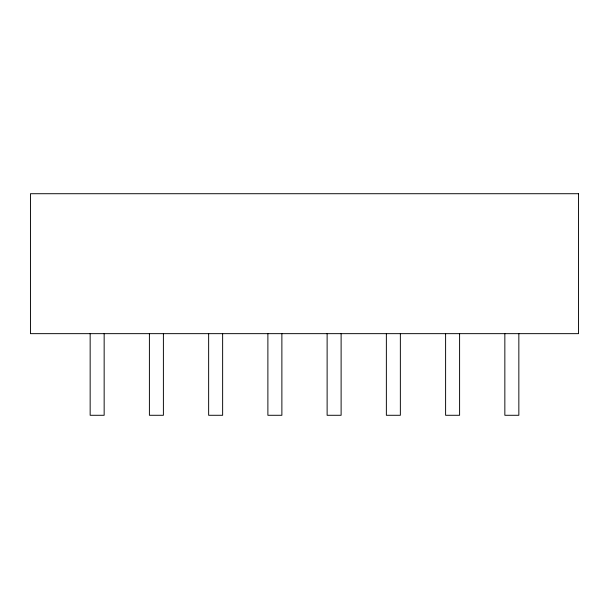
<?xml version="1.0" encoding="UTF-8"?>
<svg xmlns="http://www.w3.org/2000/svg" width="609" height="609" viewBox="0 0 609 609"><rect width="100%" height="100%" fill="white"/><g stroke="black" fill="none" stroke-linecap="round" stroke-linejoin="round"><path stroke-width="0.91" d="M518.845 333.656L518.845 415.285L504.846 415.285L504.846 333.656M459.597 333.656L459.597 415.285L445.605 415.285L445.605 333.656M400.357 333.656L400.357 415.285L386.365 415.285L386.365 333.656M341.116 333.656L341.116 415.285L327.124 415.285L327.124 333.656M281.876 333.656L281.876 415.285L267.884 415.285L267.884 333.656M222.635 333.656L222.635 415.285L208.643 415.285L208.643 333.656M163.395 333.656L163.395 415.285L149.403 415.285L149.403 333.656M104.154 333.656L104.154 415.285L90.155 415.285L90.155 333.656M578.55 193.715L30.45 193.715L30.45 333.656L578.55 333.656L578.55 193.715"/></g></svg>
